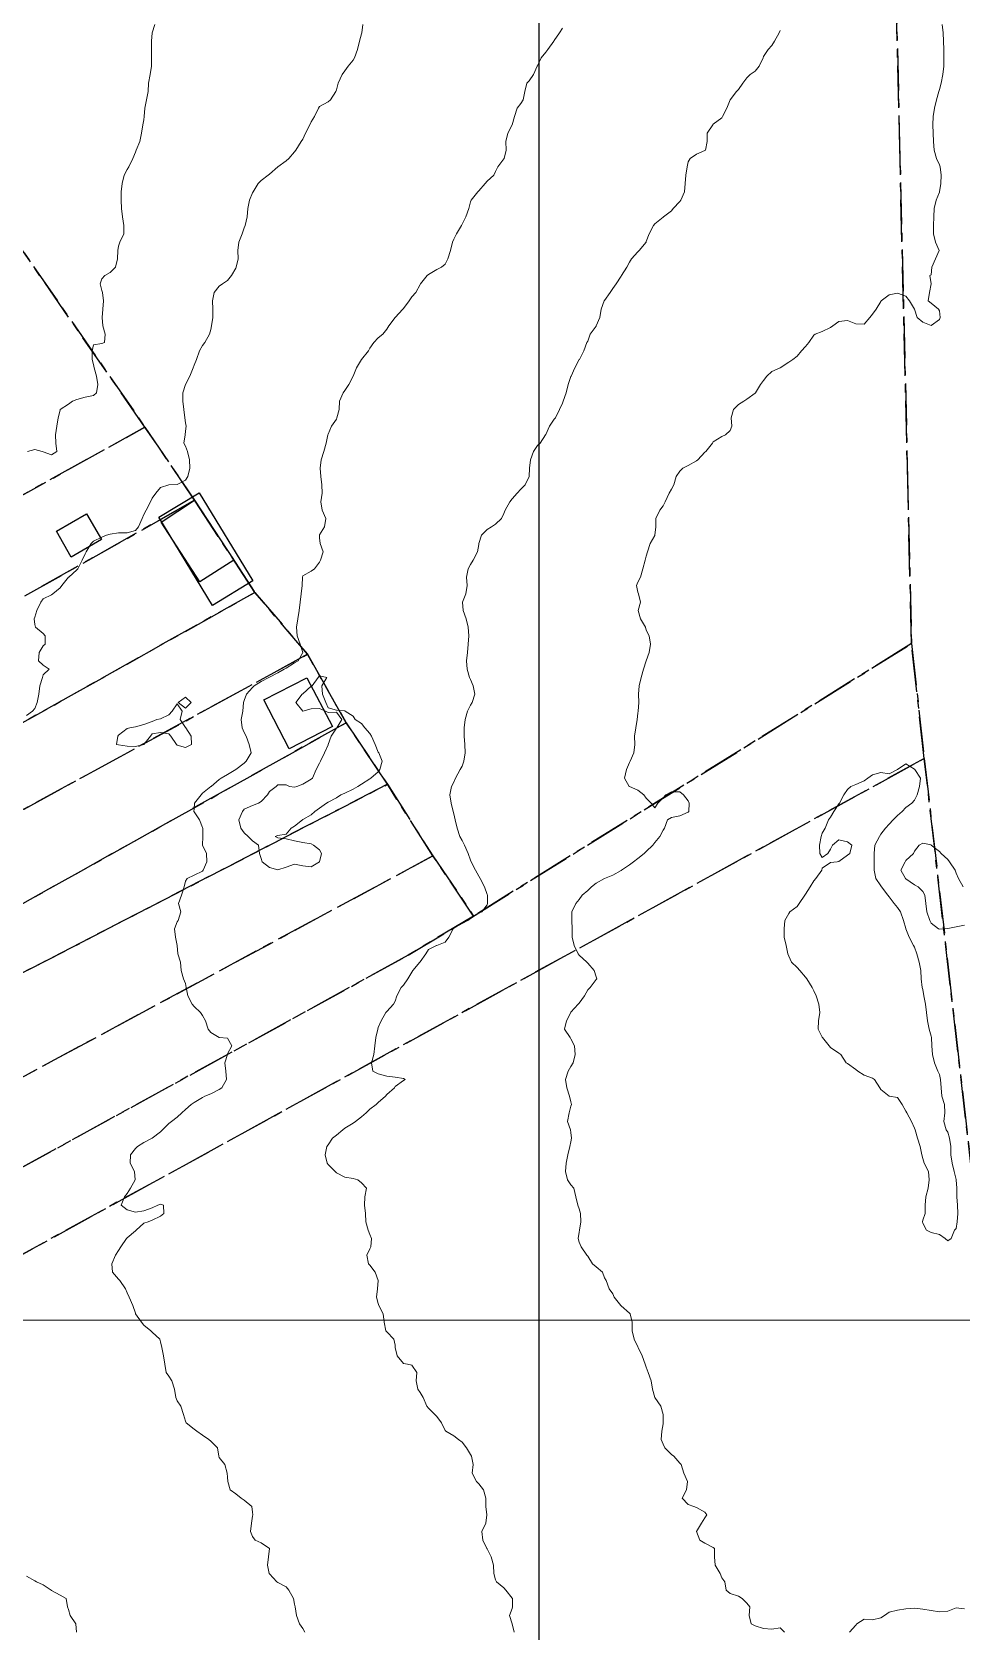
# Model space of a CAD drawing. Header units: centimetres. Extents: x 0 to 642158, y -847 to 649707.
# Drawn here: x 616800.6 to 616856, y 621268.8 to 621364.3 of the extents above; entities that cross this region are included whole.
import ezdxf

# ---------------------------------------------------------------- set-up
doc = ezdxf.new("R2010")
doc.units = ezdxf.units.CM
doc.header["$MEASUREMENT"] = 0
doc.linetypes.add('CENTERX2', pattern=[4, 2.5, -0.5, 0.5, -0.5])
doc.layers.add('MEV_grille', color=254, linetype='Continuous', lineweight=9)
doc.layers.add('WAL_topographie 0.5', color=253, linetype='Continuous', lineweight=20)
doc.layers.add('SPW_batiments', color=7, linetype='Continuous')
doc.layers.add('SPW_parcellaire cadastral', color=7, linetype='CENTERX2', lineweight=25, true_color=0xff0542)
picture_1 = doc.add_image_def('image2.png', size_in_pixel=(6614, 11023))

# ---------------------------------------------------------------- blocks, each defined once
blk = doc.blocks.new('*U114')
at = {"layer": 'MEV_grille', "transparency": 33554687}
blk.add_lwpolyline([(-1338.461, 0), (1338.461, 0)], dxfattribs=at)
blk = doc.blocks.new('*U115')
at = {"layer": 'MEV_grille', "color": 0, "linetype": 'ByBlock', "lineweight": -2, "transparency": 16777216}
blk.add_blockref('*U114', (0, -1100), dxfattribs=at)

msp = doc.modelspace()

# ---------------------------------------------------------------- linework, layer by layer
at = {"layer": 'SPW_batiments'}
for points in [[(616811.343, 621330.058), (616808.154, 621335.324), (616810.562, 621336.782), (616813.751, 621331.516), (616811.343, 621330.058)], [(616812.62, 621332.767), (616810.603, 621331.466), (616808.287, 621335.033), (616810.287, 621336.333), (616812.62, 621332.767)], [(616804.72, 621333.983), (616802.92, 621332.933), (616802.037, 621334.482), (616803.837, 621335.516), (616804.72, 621333.983)], [(616818.521, 621322.817), (616815.939, 621321.484), (616814.421, 621324.417), (616816.988, 621325.734), (616818.521, 621322.817)]]:
    msp.add_lwpolyline(points, dxfattribs=at)
at = {"layer": 'SPW_parcellaire cadastral'}
for points in [[(616858.606, 621468.447), (616864.432, 621434.347), (616865.321, 621397.898), (616862.665, 621331.766), (616870.711, 621252.787), (616861.325, 621255.728), (616853.844, 621320.918), (616853.082, 621327.776), (616851.004, 621415.295), (616844.699, 621459.573), (616843.298, 621468.926)], [(616824.509, 621315.101), (616821.791, 621319.374), (616819.331, 621323.049), (616817.024, 621327.137), (616813.887, 621330.833), (616810.287, 621336.333), (616807.322, 621340.702), (616798.391, 621353.583), (616781.304, 621380.351), (616778.838, 621384.107), (616775.859, 621388.838), (616769.222, 621399.536), (616766.461, 621403.571), (616763.576, 621407.792), (616844.699, 621459.573), (616851.004, 621415.295), (616853.082, 621327.776), (616826.937, 621311.51), (616824.509, 621315.101)], [(616778.217, 621324.584), (616775.607, 621328.182), (616773.606, 621330.94), (616771.458, 621333.901), (616769.354, 621336.802), (616798.391, 621353.583), (616807.322, 621340.702), (616778.217, 621324.584)], [(616810.287, 621336.333), (616754.859, 621305.084), (616750.091, 621302.394), (616747.589, 621300.983), (616738.242, 621295.709), (616735.241, 621299.485), (616747.244, 621306.495), (616751.546, 621309.008), (616778.217, 621324.584), (616807.322, 621340.702), (616810.287, 621336.333)], [(616810.287, 621336.333), (616813.887, 621330.833), (616764.384, 621303.078), (616756.929, 621298.898), (616751.366, 621295.778), (616742.25, 621290.667), (616738.242, 621295.709), (616747.589, 621300.983), (616750.091, 621302.394), (616754.859, 621305.084), (616810.287, 621336.333)], [(616817.024, 621327.137), (616779.058, 621306.392), (616767.138, 621299.475), (616754.189, 621291.96), (616745.315, 621286.811), (616742.25, 621290.667), (616751.366, 621295.778), (616756.929, 621298.898), (616764.384, 621303.078), (616813.887, 621330.833), (616817.024, 621327.137)], [(616826.937, 621311.51), (616853.082, 621327.776), (616853.844, 621320.918), (616759.854, 621269.228), (616756.579, 621272.64), (616771.452, 621280.815), (616823.024, 621309.164), (616826.937, 621311.51)], [(616748.162, 621283.229), (616745.315, 621286.811), (616754.189, 621291.96), (616767.138, 621299.475), (616779.058, 621306.392), (616817.024, 621327.137), (616819.331, 621323.049), (616763.266, 621291.68), (616759.645, 621289.654), (616757.132, 621288.248), (616748.162, 621283.229)], [(616821.791, 621319.374), (616793.208, 621304.594), (616770.252, 621291.938), (616766.747, 621290.011), (616759.083, 621285.788), (616750.074, 621280.824), (616748.162, 621283.229), (616757.132, 621288.248), (616759.645, 621289.654), (616763.266, 621291.68), (616819.331, 621323.049), (616821.791, 621319.374)], [(616861.325, 621255.728), (616810.129, 621261.429), (616785.491, 621264.858), (616759.854, 621269.228), (616853.844, 621320.918), (616861.325, 621255.728)], [(616821.791, 621319.374), (616824.509, 621315.101), (616770.514, 621285.989), (616767.698, 621284.47), (616764.331, 621282.655), (616753.332, 621276.725), (616750.074, 621280.824), (616759.083, 621285.788), (616766.747, 621290.011), (616770.252, 621291.938), (616793.208, 621304.594), (616821.791, 621319.374)], [(616826.937, 621311.51), (616823.024, 621309.164), (616771.452, 621280.815), (616756.579, 621272.64), (616753.332, 621276.725), (616764.331, 621282.655), (616767.698, 621284.47), (616770.514, 621285.989), (616824.509, 621315.101), (616826.937, 621311.51)]]:
    msp.add_lwpolyline(points, dxfattribs=at)
at = {"layer": 'WAL_topographie 0.5'}
for points in [[(616820.326, 621364.75), (616820.268, 621364.25), (616820.25, 621364.187), (616820.123, 621363.75), (616820.005, 621363.25), (616819.826, 621362.75), (616819.75, 621362.61), (616819.45, 621362.25), (616819.25, 621361.977), (616819.103, 621361.75), (616818.86, 621361.25), (616818.75, 621360.841), (616818.721, 621360.75), (616818.39, 621360.25), (616818.25, 621360.125), (616817.75, 621359.857), (616817.679, 621359.75), (616817.45, 621359.25), (616817.25, 621358.929), (616817.162, 621358.75), (616816.907, 621358.25), (616816.75, 621357.902), (616816.655, 621357.75), (616816.331, 621357.25), (616816.25, 621357.143), (616815.917, 621356.75), (616815.75, 621356.605), (616815.25, 621356.25), (616815.25, 621356.25), (616814.75, 621355.809), (616814.67, 621355.75), (616814.25, 621355.432), (616814.083, 621355.25), (616813.774, 621354.75), (616813.75, 621354.687), (616813.566, 621354.25), (616813.452, 621353.75), (616813.423, 621353.25), (616813.31, 621352.75), (616813.25, 621352.607), (616813.123, 621352.25), (616812.926, 621351.75), (616812.858, 621351.25), (616812.884, 621350.75), (616812.775, 621350.25), (616812.75, 621350.202), (616812.491, 621349.75), (616812.25, 621349.461), (616811.944, 621349.25), (616811.75, 621349.125), (616811.445, 621348.75), (616811.349, 621348.25), (616811.368, 621347.75), (616811.37, 621347.25), (616811.288, 621346.75), (616811.25, 621346.523), (616811.169, 621346.25), (616810.9, 621345.75), (616810.75, 621345.57), (616810.568, 621345.25), (616810.406, 621344.75), (616810.25, 621344.393), (616810.2, 621344.25), (616809.991, 621343.75), (616809.75, 621343.25), (616809.75, 621343.25), (616809.581, 621342.75), (616809.581, 621342.25), (616809.637, 621341.75), (616809.706, 621341.25), (616809.75, 621340.95), (616809.782, 621340.75), (616809.75, 621340.464), (616809.714, 621340.25), (616809.633, 621339.75), (616809.75, 621339.571), (616809.868, 621339.25), (616809.989, 621338.75), (616810.009, 621338.25), (616809.871, 621337.75), (616809.75, 621337.538), (616809.25, 621337.267), (616808.751, 621337.25), (616808.75, 621337.25), (616808.25, 621337.1), (616807.974, 621336.75), (616807.75, 621336.457), (616807.65, 621336.25), (616807.383, 621335.75), (616807.25, 621335.483), (616807.147, 621335.25), (616806.927, 621334.75), (616806.75, 621334.526), (616806.25, 621334.392), (616805.75, 621334.394), (616805.25, 621334.314), (616805.021, 621334.25), (616804.75, 621334.14), (616804.25, 621333.887), (616804.118, 621333.75), (616803.806, 621333.25), (616803.75, 621333.133), (616803.581, 621332.75), (616803.315, 621332.25), (616803.25, 621332.18), (616802.77, 621331.75), (616802.75, 621331.736), (616802.353, 621331.25), (616802.25, 621331.105), (616801.827, 621330.75), (616801.75, 621330.69), (616801.25, 621330.448), (616801.098, 621330.25), (616800.871, 621329.75), (616800.75, 621329.361), (616800.712, 621329.25), (616800.75, 621328.917), (616800.792, 621328.75), (616801.25, 621328.371), (616801.359, 621328.25), (616801.359, 621327.75), (616801.25, 621327.646), (616801, 621327.25), (616800.972, 621326.75), (616801.25, 621326.487), (616801.596, 621326.25), (616801.25, 621325.904), (616801.199, 621325.75), (616801.051, 621325.25), (616800.985, 621324.75), (616800.89, 621324.25), (616800.75, 621323.9), (616800.6, 621323.75), (616800.25, 621323.486)], [(616807.917, 621364.75), (616807.75, 621364.25), (616807.75, 621364.25), (616807.707, 621363.75), (616807.707, 621363.25), (616807.708, 621362.75), (616807.707, 621362.25), (616807.634, 621361.75), (616807.538, 621361.25), (616807.506, 621360.75), (616807.417, 621360.25), (616807.323, 621359.75), (616807.273, 621359.25), (616807.25, 621359.05), (616807.2, 621358.75), (616807.115, 621358.25), (616807.017, 621357.75), (616806.803, 621357.25), (616806.75, 621357.125), (616806.604, 621356.75), (616806.362, 621356.25), (616806.25, 621356.095), (616806.089, 621355.75), (616805.953, 621355.25), (616805.909, 621354.75), (616805.891, 621354.25), (616805.917, 621353.75), (616805.971, 621353.25), (616806.064, 621352.75), (616806.052, 621352.25), (616805.811, 621351.75), (616805.75, 621351.5), (616805.708, 621351.25), (616805.686, 621350.75), (616805.567, 621350.25), (616805.25, 621349.94), (616804.93, 621349.75), (616804.75, 621349.554), (616804.65, 621349.25), (616804.75, 621348.861), (616804.777, 621348.75), (616804.847, 621348.25), (616804.809, 621347.75), (616804.769, 621347.25), (616804.812, 621346.75), (616804.952, 621346.25), (616804.897, 621345.75), (616804.75, 621345.694), (616804.25, 621345.607), (616804.161, 621345.25), (616804.171, 621344.75), (616804.25, 621344.442), (616804.297, 621344.25), (616804.426, 621343.75), (616804.503, 621343.25), (616804.426, 621342.75), (616804.25, 621342.583), (616803.75, 621342.496), (616803.25, 621342.361), (616802.993, 621342.25), (616802.75, 621342.083), (616802.264, 621341.75), (616802.25, 621341.722), (616802.13, 621341.25), (616802.066, 621340.75), (616801.982, 621340.25), (616802.006, 621339.75), (616802.059, 621339.25), (616801.75, 621339.053), (616801.25, 621339.229), (616801.183, 621339.25), (616800.75, 621339.362), (616800.317, 621339.25)], [(616832.25, 621364.533), (616832.069, 621364.25), (616831.75, 621363.79), (616831.721, 621363.75), (616831.379, 621363.25), (616831.25, 621363.1), (616830.974, 621362.75), (616830.75, 621362.278), (616830.738, 621362.25), (616830.507, 621361.75), (616830.25, 621361.39), (616830.125, 621361.25), (616830, 621360.75), (616829.893, 621360.25), (616829.75, 621360.033), (616829.547, 621359.75), (616829.372, 621359.25), (616829.25, 621358.75), (616829.25, 621358.75), (616828.984, 621358.25), (616828.868, 621357.75), (616828.887, 621357.25), (616828.761, 621356.75), (616828.75, 621356.724), (616828.39, 621356.25), (616828.25, 621355.959), (616828.141, 621355.75), (616827.75, 621355.39), (616827.625, 621355.25), (616827.25, 621354.813), (616827.194, 621354.75), (616826.792, 621354.25), (616826.75, 621354.159), (616826.645, 621353.75), (616826.474, 621353.25), (616826.25, 621352.825), (616826.21, 621352.75), (616825.926, 621352.25), (616825.75, 621351.917), (616825.679, 621351.75), (616825.559, 621351.25), (616825.411, 621350.75), (616825.25, 621350.429), (616825.023, 621350.25), (616824.75, 621350.114), (616824.25, 621349.819), (616824.176, 621349.75), (616823.77, 621349.25), (616823.75, 621349.222), (616823.484, 621348.75), (616823.25, 621348.482), (616823.088, 621348.25), (616822.75, 621347.785), (616822.718, 621347.75), (616822.25, 621347.25), (616822.25, 621347.25), (616821.88, 621346.75), (616821.75, 621346.544), (616821.512, 621346.25), (616821.25, 621346.03), (616820.981, 621345.75), (616820.75, 621345.417), (616820.659, 621345.25), (616820.25, 621344.75), (616820.25, 621344.75), (616819.947, 621344.25), (616819.75, 621343.75), (616819.75, 621343.75), (616819.489, 621343.25), (616819.25, 621342.895), (616819.15, 621342.75), (616818.936, 621342.25), (616818.91, 621341.75), (616818.779, 621341.25), (616818.75, 621341.187), (616818.45, 621340.75), (616818.25, 621340.283), (616818.235, 621340.25), (616818.14, 621339.75), (616818, 621339.25), (616817.835, 621338.75), (616817.78, 621338.25), (616817.81, 621337.75), (616817.875, 621337.25), (616817.9, 621336.75), (616817.818, 621336.25), (616817.903, 621335.75), (616818.113, 621335.25), (616818.034, 621334.75), (616817.75, 621334.273), (616817.739, 621334.25), (616817.75, 621334.083), (616817.779, 621333.75), (616817.96, 621333.25), (616817.806, 621332.75), (616817.75, 621332.643), (616817.444, 621332.25), (616817.25, 621332.11), (616816.75, 621331.817), (616816.731, 621331.75), (616816.701, 621331.25), (616816.653, 621330.75), (616816.586, 621330.25), (616816.521, 621329.75), (616816.438, 621329.25), (616816.368, 621328.75), (616816.406, 621328.25), (616816.583, 621327.75), (616816.742, 621327.25), (616816.467, 621326.75), (616816.25, 621326.62), (616815.75, 621326.319), (616815.637, 621326.25), (616815.25, 621326.027), (616814.75, 621325.77), (616814.71, 621325.75), (616814.25, 621325.515), (616813.831, 621325.25), (616813.75, 621325.165), (616813.379, 621324.75), (616813.25, 621324.381), (616813.205, 621324.25), (616813.164, 621323.75), (616813.069, 621323.25), (616813.127, 621322.75), (616813.25, 621322.467), (616813.364, 621322.25), (616813.534, 621321.75), (616813.662, 621321.25), (616813.368, 621320.75), (616813.25, 621320.642), (616812.75, 621320.25), (616812.75, 621320.25), (616812.25, 621319.955), (616811.875, 621319.75), (616811.75, 621319.662), (616811.267, 621319.25), (616811.25, 621319.236), (616810.75, 621318.836), (616810.68, 621318.75), (616810.277, 621318.25), (616810.25, 621317.917), (616810.229, 621317.75), (616810.25, 621317.736), (616810.568, 621317.25), (616810.75, 621316.796), (616810.768, 621316.75), (616810.774, 621316.25), (616810.75, 621315.75), (616811, 621315.25), (616811.01, 621314.75), (616810.794, 621314.25), (616810.75, 621314.182), (616810.25, 621313.95), (616809.85, 621313.75), (616809.75, 621313.583), (616809.662, 621313.25), (616809.5, 621312.75), (616809.313, 621312.25), (616809.469, 621311.75), (616809.3, 621311.25), (616809.25, 621311.159), (616809.089, 621310.75), (616809.141, 621310.25), (616809.25, 621309.75), (616809.25, 621309.75), (616809.28, 621309.25), (616809.444, 621308.75), (616809.491, 621308.25), (616809.62, 621307.75), (616809.75, 621307.481), (616809.789, 621307.25), (616809.872, 621306.75), (616810.133, 621306.25), (616810.25, 621306.112), (616810.643, 621305.75), (616810.75, 621305.571), (616810.925, 621305.25), (616811.103, 621304.75), (616811.25, 621304.56), (616811.75, 621304.25), (616811.75, 621304.25), (616812.25, 621304.225), (616812.5, 621303.75), (616812.25, 621303.275), (616812.239, 621303.25), (616812.083, 621302.75), (616812.157, 621302.25), (616812.197, 621301.75), (616811.917, 621301.25), (616811.75, 621301.142), (616811.25, 621300.893), (616810.89, 621300.75), (616810.75, 621300.676), (616810.25, 621300.372), (616810.088, 621300.25), (616809.75, 621299.966), (616809.524, 621299.75), (616809.25, 621299.505), (616808.907, 621299.25), (616808.75, 621299.113), (616808.358, 621298.75), (616808.25, 621298.625), (616807.75, 621298.25), (616807.75, 621298.25), (616807.25, 621297.98), (616806.881, 621297.75), (616806.75, 621297.625), (616806.45, 621297.25), (616806.446, 621296.75), (616806.705, 621296.25), (616806.737, 621295.75), (616806.452, 621295.25), (616806.25, 621294.946), (616806.097, 621294.75), (616805.896, 621294.25), (616806.25, 621293.967), (616806.75, 621293.819), (616807.25, 621293.902), (616807.75, 621294.093), (616808.083, 621294.25), (616808.25, 621294.31), (616808.432, 621294.25), (616808.439, 621293.75), (616808.25, 621293.589), (616807.75, 621293.352), (616807.513, 621293.25), (616807.25, 621293.165), (616806.788, 621292.75), (616806.75, 621292.712), (616806.25, 621292.292), (616806.209, 621292.25), (616805.883, 621291.75), (616805.75, 621291.533), (616805.569, 621291.25), (616805.34, 621290.75), (616805.386, 621290.25), (616805.75, 621289.821), (616805.821, 621289.75), (616806.153, 621289.25), (616806.25, 621289), (616806.371, 621288.75), (616806.599, 621288.25), (616806.75, 621287.796), (616806.765, 621287.75), (616807.107, 621287.25), (616807.25, 621287.083), (616807.679, 621286.75), (616807.75, 621286.67), (616808.206, 621286.25), (616808.25, 621286.083), (616808.324, 621285.75), (616808.426, 621285.25), (616808.5, 621284.75), (616808.577, 621284.25), (616808.75, 621284.025), (616808.927, 621283.75), (616809.091, 621283.25), (616809.159, 621282.75), (616809.25, 621282.562), (616809.458, 621282.25), (616809.629, 621281.75), (616809.75, 621281.35), (616809.779, 621281.25), (616810.25, 621280.86), (616810.411, 621280.75), (616810.75, 621280.518), (616811.129, 621280.25), (616811.25, 621280.144), (616811.656, 621279.75), (616811.721, 621279.25), (616811.75, 621279.173), (616812.094, 621278.75), (616812.231, 621278.25), (616812.25, 621278), (616812.271, 621277.75), (616812.417, 621277.25), (616812.75, 621277.012), (616813.055, 621276.75), (616813.25, 621276.62), (616813.704, 621276.25), (616813.75, 621275.917), (616813.769, 621275.75), (616813.75, 621275.666), (616813.672, 621275.25), (616813.614, 621274.75), (616813.75, 621274.45), (616813.904, 621274.25), (616814.25, 621274.083), (616814.75, 621273.75), (616814.75, 621273.75), (616814.75, 621273.75), (616814.702, 621273.25), (616814.628, 621272.75), (616814.735, 621272.25), (616814.75, 621272.222), (616815.197, 621271.75), (616815.25, 621271.721), (616815.75, 621271.45), (616815.912, 621271.25), (616816.197, 621270.75), (616816.25, 621270.417), (616816.284, 621270.25), (616816.375, 621269.75), (616816.55, 621269.25), (616816.75, 621268.964), (616816.861, 621268.75)], [(616845.25, 621364.393), (616845.187, 621364.25), (616844.905, 621363.75), (616844.75, 621363.5), (616844.525, 621363.25), (616844.25, 621362.827), (616844.224, 621362.75), (616843.978, 621362.25), (616843.75, 621361.964), (616843.45, 621361.75), (616843.25, 621361.56), (616843.009, 621361.25), (616842.75, 621360.861), (616842.639, 621360.75), (616842.25, 621360.25), (616842.25, 621360.25), (616842.062, 621359.75), (616841.804, 621359.25), (616841.75, 621359.17), (616841.25, 621358.786), (616841.214, 621358.75), (616840.878, 621358.25), (616840.89, 621357.75), (616840.773, 621357.25), (616840.75, 621357.212), (616840.25, 621356.992), (616839.875, 621356.75), (616839.75, 621356.541), (616839.679, 621356.25), (616839.612, 621355.75), (616839.569, 621355.25), (616839.528, 621354.75), (616839.31, 621354.25), (616839.25, 621354.182), (616838.85, 621353.75), (616838.75, 621353.625), (616838.27, 621353.25), (616838.25, 621353.232), (616837.75, 621352.833), (616837.683, 621352.75), (616837.412, 621352.25), (616837.25, 621351.786), (616837.233, 621351.75), (616836.821, 621351.25), (616836.75, 621351.167), (616836.365, 621350.75), (616836.25, 621350.55), (616836.077, 621350.25), (616835.772, 621349.75), (616835.75, 621349.726), (616835.447, 621349.25), (616835.25, 621348.979), (616835.097, 621348.75), (616834.75, 621348.269), (616834.74, 621348.25), (616834.556, 621347.75), (616834.474, 621347.25), (616834.262, 621346.75), (616834.25, 621346.733), (616833.905, 621346.25), (616833.75, 621345.844), (616833.702, 621345.75), (616833.514, 621345.25), (616833.26, 621344.75), (616833.25, 621344.731), (616832.985, 621344.25), (616832.76, 621343.75), (616832.75, 621343.725), (616832.577, 621343.25), (616832.467, 621342.75), (616832.288, 621342.25), (616832.25, 621342.125), (616832.074, 621341.75), (616831.836, 621341.25), (616831.75, 621341.172), (616831.474, 621340.75), (616831.25, 621340.272), (616831.237, 621340.25), (616830.923, 621339.75), (616830.75, 621339.6), (616830.506, 621339.25), (616830.341, 621338.75), (616830.285, 621338.25), (616830.25, 621337.75), (616830.25, 621337.75), (616830.009, 621337.25), (616829.75, 621337), (616829.542, 621336.75), (616829.25, 621336.422), (616829.109, 621336.25), (616828.819, 621335.75), (616828.75, 621335.544), (616828.599, 621335.25), (616828.25, 621334.912), (616828, 621334.75), (616827.75, 621334.583), (616827.406, 621334.25), (616827.261, 621333.75), (616827.25, 621333.688), (616827.172, 621333.25), (616826.921, 621332.75), (616826.75, 621332.49), (616826.61, 621332.25), (616826.51, 621331.75), (616826.548, 621331.25), (616826.469, 621330.75), (616826.274, 621330.25), (616826.311, 621329.75), (616826.489, 621329.25), (616826.622, 621328.75), (616826.65, 621328.25), (616826.62, 621327.75), (616826.576, 621327.25), (616826.518, 621326.75), (616826.558, 621326.25), (616826.697, 621325.75), (616826.75, 621325.625), (616826.904, 621325.25), (616827.02, 621324.75), (616826.845, 621324.25), (616826.75, 621324.091), (616826.583, 621323.75), (616826.444, 621323.25), (616826.385, 621322.75), (616826.37, 621322.25), (616826.413, 621321.75), (616826.444, 621321.25), (616826.365, 621320.75), (616826.25, 621320.45), (616826.141, 621320.25), (616825.855, 621319.75), (616825.75, 621319.5), (616825.621, 621319.25), (616825.522, 621318.75), (616825.596, 621318.25), (616825.718, 621317.75), (616825.75, 621317.612), (616825.845, 621317.25), (616825.964, 621316.75), (616826.118, 621316.25), (616826.25, 621316.025), (616826.397, 621315.75), (616826.618, 621315.25), (616826.75, 621314.853), (616826.796, 621314.75), (616827.046, 621314.25), (616827.25, 621313.899), (616827.341, 621313.75), (616827.589, 621313.25), (616827.75, 621312.791), (616827.766, 621312.75), (616827.761, 621312.25), (616827.75, 621312.183), (616827.44, 621311.75), (616827.25, 621311.676), (616826.75, 621311.362), (616826.597, 621311.25), (616826.25, 621311.055), (616825.75, 621310.778), (616825.718, 621310.75), (616825.46, 621310.25), (616825.25, 621309.954), (616824.75, 621309.757), (616824.724, 621309.75), (616824.25, 621309.519), (616824.081, 621309.25), (616823.75, 621308.784), (616823.728, 621308.75), (616823.315, 621308.25), (616823.25, 621308.152), (616823.012, 621307.75), (616822.75, 621307.387), (616822.625, 621307.25), (616822.364, 621306.75), (616822.25, 621306.425), (616822.165, 621306.25), (616821.75, 621305.803), (616821.702, 621305.75), (616821.427, 621305.25), (616821.25, 621304.845), (616821.217, 621304.75), (616821.096, 621304.25), (616821.05, 621303.75), (616820.991, 621303.25), (616820.853, 621302.75), (616820.93, 621302.25), (616821.25, 621302.08), (616821.75, 621301.95), (616822.25, 621301.891), (616822.75, 621301.813), (616822.85, 621301.75), (616822.75, 621301.697), (616822.25, 621301.327), (616822.225, 621301.25), (616821.75, 621300.846), (616821.689, 621300.75), (616821.25, 621300.372), (616821.115, 621300.25), (616820.75, 621299.968), (616820.53, 621299.75), (616820.25, 621299.515), (616819.896, 621299.25), (616819.75, 621299.147), (616819.25, 621298.847), (616819.126, 621298.75), (616818.75, 621298.418), (616818.525, 621298.25), (616818.25, 621297.855), (616818.174, 621297.75), (616818.074, 621297.25), (616818.189, 621296.75), (616818.25, 621296.679), (616818.667, 621296.25), (616818.75, 621296.167), (616819.25, 621295.917), (616819.75, 621295.833), (616820.036, 621295.75), (616820.25, 621295.583), (616820.536, 621295.25), (616820.438, 621294.75), (616820.436, 621294.25), (616820.495, 621293.75), (616820.506, 621293.25), (616820.64, 621292.75), (616820.75, 621292.485), (616820.848, 621292.25), (616820.795, 621291.75), (616820.75, 621291.645), (616820.562, 621291.25), (616820.673, 621290.75), (616820.75, 621290.671), (616821.07, 621290.25), (616821.24, 621289.75), (616821.203, 621289.25), (616821.137, 621288.75), (616821.25, 621288.375), (616821.288, 621288.25), (616821.544, 621287.75), (616821.601, 621287.25), (616821.704, 621286.75), (616821.75, 621286.682), (616822.182, 621286.25), (616822.25, 621285.875), (616822.263, 621285.75), (616822.372, 621285.25), (616822.75, 621284.794), (616823, 621284.75), (616823.25, 621284.69), (616823.556, 621284.25), (616823.518, 621283.75), (616823.604, 621283.25), (616823.75, 621283.05), (616823.934, 621282.75), (616824.154, 621282.25), (616824.25, 621282.121), (616824.632, 621281.75), (616824.75, 621281.621), (616825.024, 621281.25), (616825.25, 621280.798), (616825.29, 621280.75), (616825.75, 621280.462), (616826.043, 621280.25), (616826.25, 621280.083), (616826.523, 621279.75), (616826.75, 621279.365), (616826.809, 621279.25), (616826.909, 621278.75), (616826.85, 621278.25), (616827.104, 621277.75), (616827.25, 621277.61), (616827.54, 621277.25), (616827.664, 621276.75), (616827.667, 621276.25), (616827.729, 621275.75), (616827.665, 621275.25), (616827.438, 621274.75), (616827.5, 621274.25), (616827.739, 621273.75), (616827.75, 621273.721), (616827.985, 621273.25), (616828.125, 621272.75), (616828.145, 621272.25), (616828.25, 621271.875), (616828.313, 621271.75), (616828.75, 621271.388), (616828.871, 621271.25), (616829.25, 621270.769), (616829.257, 621270.75), (616829.266, 621270.25), (616829.25, 621270.167), (616829.089, 621269.75), (616829.25, 621269.25), (616829.25, 621269.25), (616829.357, 621268.75)], [(616854.916, 621364.75), (616854.97, 621364.25), (616854.99, 621363.75), (616855.003, 621363.25), (616855.014, 621362.75), (616855.008, 621362.25), (616854.96, 621361.75), (616854.856, 621361.25), (616854.75, 621360.858), (616854.721, 621360.75), (616854.579, 621360.25), (616854.447, 621359.75), (616854.376, 621359.25), (616854.361, 621358.75), (616854.379, 621358.25), (616854.398, 621357.75), (616854.435, 621357.25), (616854.581, 621356.75), (616854.75, 621356.372), (616854.795, 621356.25), (616854.859, 621355.75), (616854.83, 621355.25), (616854.753, 621354.75), (616854.75, 621354.741), (616854.544, 621354.25), (616854.433, 621353.75), (616854.407, 621353.25), (616854.398, 621352.75), (616854.402, 621352.25), (616854.518, 621351.75), (616854.723, 621351.25), (616854.512, 621350.75), (616854.295, 621350.25), (616854.25, 621349.8), (616854.178, 621349.75), (616854.25, 621349.251), (616854.25, 621349.25), (616854.25, 621349.25), (616854.147, 621348.75), (616854.083, 621348.25), (616854.25, 621348.11), (616854.7, 621347.75), (616854.75, 621347.65), (616854.791, 621347.25), (616854.75, 621347.136), (616854.25, 621346.778), (616853.75, 621346.964), (616853.417, 621347.25), (616853.25, 621347.75), (616853.25, 621347.75), (616852.969, 621348.25), (616852.75, 621348.53), (616852.25, 621348.706), (616851.75, 621348.594), (616851.279, 621348.25), (616851.25, 621348.206), (616850.966, 621347.75), (616850.75, 621347.442), (616850.599, 621347.25), (616850.25, 621346.854), (616849.75, 621346.875), (616849.25, 621347.074), (616848.75, 621347), (616848.393, 621346.75), (616848.25, 621346.643), (616847.75, 621346.421), (616847.321, 621346.25), (616847.25, 621346.197), (616846.946, 621345.75), (616846.75, 621345.511), (616846.519, 621345.25), (616846.25, 621344.932), (616846, 621344.75), (616845.75, 621344.576), (616845.25, 621344.25), (616845.25, 621344.25), (616844.75, 621344.018), (616844.438, 621343.75), (616844.25, 621343.485), (616844.06, 621343.25), (616843.771, 621342.75), (616843.75, 621342.733), (616843.25, 621342.375), (616843.075, 621342.25), (616842.75, 621342.059), (616842.45, 621341.75), (616842.321, 621341.25), (616842.347, 621340.75), (616842.25, 621340.5), (616841.977, 621340.25), (616841.75, 621340.15), (616841.25, 621339.818), (616841.202, 621339.75), (616840.808, 621339.25), (616840.75, 621339.202), (616840.326, 621338.75), (616840.25, 621338.692), (616839.75, 621338.417), (616839.435, 621338.25), (616839.25, 621338.078), (616839.039, 621337.75), (616838.898, 621337.25), (616838.75, 621337), (616838.615, 621336.75), (616838.373, 621336.25), (616838.25, 621336.009), (616838.061, 621335.75), (616837.821, 621335.25), (616837.82, 621334.75), (616837.76, 621334.25), (616837.75, 621334.224), (616837.477, 621333.75), (616837.311, 621333.25), (616837.25, 621333), (616837.173, 621332.75), (616837.036, 621332.25), (616836.9, 621331.75), (616836.75, 621331.45), (616836.67, 621331.25), (616836.75, 621330.85), (616836.778, 621330.75), (616836.911, 621330.25), (616836.767, 621329.75), (616836.903, 621329.25), (616837.199, 621328.75), (616837.25, 621328.584), (616837.423, 621328.25), (616837.509, 621327.75), (616837.427, 621327.25), (616837.25, 621326.75), (616837.25, 621326.75), (616837.09, 621326.25), (616836.938, 621325.75), (616836.825, 621325.25), (616836.793, 621324.75), (616836.811, 621324.25), (616836.766, 621323.75), (616836.75, 621323.625), (616836.705, 621323.25), (616836.622, 621322.75), (616836.552, 621322.25), (616836.572, 621321.75), (616836.511, 621321.25), (616836.285, 621320.75), (616836.25, 621320.671), (616836.06, 621320.25), (616835.947, 621319.75), (616836.231, 621319.25), (616836.25, 621319.24), (616836.75, 621319.02), (616837.105, 621318.75), (616837.25, 621318.546), (616837.546, 621318.25), (616837.75, 621317.975), (616837.94, 621318.25), (616838.25, 621318.56), (616838.417, 621318.75), (616838.75, 621318.922), (616839.25, 621318.931), (616839.469, 621318.75), (616839.75, 621318.386), (616839.817, 621318.25), (616839.78, 621317.75), (616839.75, 621317.714), (616839.25, 621317.483), (616838.75, 621317.4), (616838.519, 621317.25), (616838.333, 621316.75), (616838.25, 621316.641), (616838.05, 621316.25), (616837.75, 621315.904), (616837.638, 621315.75), (616837.25, 621315.369), (616837.12, 621315.25), (616836.75, 621314.944), (616836.483, 621314.75), (616836.25, 621314.562), (616835.778, 621314.25), (616835.75, 621314.231), (616835.25, 621313.954), (616834.75, 621313.75), (616834.75, 621313.75), (616834.25, 621313.465), (616833.984, 621313.25), (616833.75, 621313.033), (616833.419, 621312.75), (616833.25, 621312.494), (616833.052, 621312.25), (616832.808, 621311.75), (616832.813, 621311.25), (616832.827, 621310.75), (616832.83, 621310.25), (616832.935, 621309.75), (616833.181, 621309.25), (616833.25, 621309.167), (616833.704, 621308.75), (616833.75, 621308.702), (616834.13, 621308.25), (616834.25, 621307.875), (616834.3, 621307.75), (616834.25, 621307.72), (616833.906, 621307.25), (616833.75, 621307.101), (616833.563, 621306.75), (616833.25, 621306.299), (616833.191, 621306.25), (616832.75, 621305.761), (616832.74, 621305.75), (616832.479, 621305.25), (616832.356, 621304.75), (616832.712, 621304.25), (616832.75, 621304.176), (616832.967, 621303.75), (616833, 621303.25), (616832.882, 621302.75), (616832.75, 621302.525), (616832.578, 621302.25), (616832.433, 621301.75), (616832.5, 621301.25), (616832.663, 621300.75), (616832.75, 621300.417), (616832.79, 621300.25), (616832.75, 621300.15), (616832.642, 621299.75), (616832.547, 621299.25), (616832.72, 621298.75), (616832.75, 621298.583), (616832.788, 621298.25), (616832.75, 621298.028), (616832.693, 621297.75), (616832.564, 621297.25), (616832.472, 621296.75), (616832.425, 621296.25), (616832.536, 621295.75), (616832.75, 621295.45), (616832.932, 621295.25), (616833.033, 621294.75), (616833.17, 621294.25), (616833.25, 621294.027), (616833.321, 621293.75), (616833.339, 621293.25), (616833.261, 621292.75), (616833.25, 621292.625), (616833.185, 621292.25), (616833.25, 621292.036), (616833.355, 621291.75), (616833.706, 621291.25), (616833.75, 621291.197), (616834.043, 621290.75), (616834.25, 621290.568), (616834.625, 621290.25), (616834.75, 621289.9), (616834.85, 621289.75), (616835.031, 621289.25), (616835.25, 621288.959), (616835.333, 621288.75), (616835.731, 621288.25), (616835.75, 621288.234), (616836.25, 621287.797), (616836.285, 621287.75), (616836.397, 621287.25), (616836.412, 621286.75), (616836.53, 621286.25), (616836.75, 621285.792), (616836.769, 621285.75), (616836.993, 621285.25), (616837.179, 621284.75), (616837.25, 621284.563), (616837.369, 621284.25), (616837.537, 621283.75), (616837.618, 621283.25), (616837.75, 621282.75), (616837.75, 621282.75), (616838.115, 621282.25), (616838.25, 621281.75), (616838.25, 621281.75), (616838.264, 621281.25), (616838.25, 621281.188), (616838.172, 621280.75), (616838.14, 621280.25), (616838.25, 621279.975), (616838.35, 621279.75), (616838.75, 621279.35), (616838.895, 621279.25), (616839.25, 621278.843), (616839.326, 621278.75), (616839.484, 621278.25), (616839.715, 621277.75), (616839.643, 621277.25), (616839.385, 621276.75), (616839.75, 621276.37), (616840.083, 621276.25), (616840.25, 621276.19), (616840.75, 621275.917), (616840.867, 621275.75), (616840.75, 621275.566), (616840.536, 621275.25), (616840.25, 621274.75), (616840.454, 621274.25), (616840.75, 621274.06), (616841.25, 621273.804), (616841.327, 621273.75), (616841.32, 621273.25), (616841.36, 621272.75), (616841.654, 621272.25), (616841.75, 621272), (616841.929, 621271.75), (616842.016, 621271.25), (616842.25, 621271.055), (616842.75, 621270.89), (616842.969, 621270.75), (616843.25, 621270.469), (616843.434, 621270.25), (616843.389, 621269.75), (616843.5, 621269.25), (616843.75, 621269.12), (616844.25, 621268.967), (616844.75, 621268.929), (616845.25, 621269), (616845.5, 621268.75)], [(616817.75, 621314.75), (616817.75, 621314.75), (616817.25, 621314.44), (616816.75, 621314.507), (616816.25, 621314.601), (616815.75, 621314.434), (616815.25, 621314.262), (616814.75, 621314.408), (616814.324, 621314.75), (616814.25, 621314.954), (616814.16, 621315.25), (616814.104, 621315.75), (616813.75, 621315.996), (616813.472, 621316.25), (616813.25, 621316.476), (616813.04, 621316.75), (616812.926, 621317.25), (616813.141, 621317.75), (616813.25, 621317.885), (616813.75, 621318.107), (616814.095, 621318.25), (616814.25, 621318.355), (616814.628, 621318.75), (616814.75, 621318.94), (616815.159, 621319.25), (616815.25, 621319.345), (616815.75, 621319.339), (616815.958, 621319.25), (616816.25, 621319.201), (616816.38, 621319.25), (616816.75, 621319.385), (616817.25, 621319.675), (616817.317, 621319.75), (616817.544, 621320.25), (616817.75, 621320.645), (616817.8, 621320.75), (616818.038, 621321.25), (616818.25, 621321.731), (616818.255, 621321.75), (616818.433, 621322.25), (616818.75, 621322.726), (616818.766, 621322.75), (616819.076, 621323.25), (616818.75, 621323.691), (616818.25, 621323.655), (616818.096, 621323.75), (616817.75, 621323.905), (616817.25, 621323.878), (616816.75, 621323.75), (616816.75, 621323.75), (616816.75, 621323.75), (616816.318, 621324.25), (616816.713, 621324.75), (616816.75, 621324.777), (616817.25, 621325.231), (616817.3, 621325.25), (616817.653, 621325.75), (616817.75, 621325.857), (616818.178, 621325.75), (616817.886, 621325.25), (616817.92, 621324.75), (616818.12, 621324.25), (616818.25, 621323.932), (616818.75, 621323.792), (616819.25, 621323.765), (616819.266, 621323.75), (616819.75, 621323.44), (616819.86, 621323.25), (616820.25, 621323.002), (616820.455, 621322.75), (616820.75, 621322.41), (616820.849, 621322.25), (616821.068, 621321.75), (616821.25, 621321.291), (616821.273, 621321.25), (616821.482, 621320.75), (616821.349, 621320.25), (616821.25, 621320.122), (616820.802, 621319.75), (616820.75, 621319.703), (616820.25, 621319.378), (616820.036, 621319.25), (616819.75, 621319.075), (616819.25, 621318.839), (616819.012, 621318.75), (616818.75, 621318.576), (616818.25, 621318.31), (616818.155, 621318.25), (616817.75, 621317.95), (616817.468, 621317.75), (616817.25, 621317.554), (616816.75, 621317.273), (616816.719, 621317.25), (616816.25, 621316.875), (616816.05, 621316.75), (616815.75, 621316.401), (616815.25, 621316.311), (616815.092, 621316.25), (616815.25, 621316.177), (616815.75, 621316.12), (616816.25, 621316.004), (616816.75, 621315.901), (616817.25, 621315.824), (616817.382, 621315.75), (616817.75, 621315.47), (616817.866, 621315.25), (616817.75, 621314.75)], [(616809.75, 621321.579), (616810.092, 621321.75), (616810.073, 621322.25), (616809.762, 621322.75), (616809.75, 621322.772), (616809.417, 621323.25), (616809.546, 621323.75), (616809.25, 621324.183), (616808.954, 621323.75), (616808.75, 621323.525), (616808.25, 621323.284), (616808.036, 621323.25), (616807.75, 621323.117), (616807.25, 621322.942), (616806.75, 621322.804), (616806.417, 621322.75), (616806.25, 621322.704), (616805.75, 621322.31), (616805.708, 621322.25), (616805.625, 621321.75), (616805.75, 621321.722), (616806.25, 621321.655), (616806.75, 621321.635), (616807.25, 621321.75), (616807.25, 621321.75), (616807.655, 621322.25), (616807.75, 621322.383), (616808.25, 621322.47), (616808.75, 621322.383), (616808.868, 621322.25), (616809.194, 621321.75), (616809.25, 621321.707), (616809.75, 621321.579)], [(616809.75, 621323.93), (616810.083, 621324.25), (616809.75, 621324.583), (616809.306, 621324.25), (616809.75, 621323.93)], [(616855.25, 621292.117), (616855.45, 621292.25), (616855.655, 621292.75), (616855.75, 621292.85), (616855.799, 621293.25), (616855.84, 621293.75), (616855.823, 621294.25), (616855.796, 621294.75), (616855.78, 621295.25), (616855.752, 621295.75), (616855.75, 621295.769), (616855.626, 621296.25), (616855.508, 621296.75), (616855.437, 621297.25), (616855.424, 621297.75), (616855.357, 621298.25), (616855.25, 621298.611), (616855.153, 621298.75), (616855.005, 621299.25), (616855.071, 621299.75), (616855.058, 621300.25), (616854.893, 621300.75), (616854.848, 621301.25), (616854.811, 621301.75), (616854.75, 621302.05), (616854.648, 621302.25), (616854.462, 621302.75), (616854.342, 621303.25), (616854.299, 621303.75), (616854.267, 621304.25), (616854.25, 621304.339), (616854.131, 621304.75), (616854.042, 621305.25), (616853.985, 621305.75), (616853.921, 621306.25), (616853.82, 621306.75), (616853.75, 621307.121), (616853.718, 621307.25), (616853.66, 621307.75), (616853.629, 621308.25), (616853.539, 621308.75), (616853.394, 621309.25), (616853.25, 621309.64), (616853.2, 621309.75), (616852.947, 621310.25), (616852.752, 621310.75), (616852.75, 621310.758), (616852.604, 621311.25), (616852.418, 621311.75), (616852.25, 621312.011), (616852.05, 621312.25), (616851.75, 621312.661), (616851.673, 621312.75), (616851.298, 621313.25), (616851.25, 621313.31), (616850.957, 621313.75), (616850.861, 621314.25), (616850.852, 621314.75), (616850.844, 621315.25), (616850.898, 621315.75), (616851.162, 621316.25), (616851.25, 621316.394), (616851.536, 621316.75), (616851.75, 621316.985), (616851.979, 621317.25), (616852.25, 621317.521), (616852.531, 621317.75), (616852.75, 621317.989), (616853.109, 621318.25), (616853.25, 621318.43), (616853.413, 621318.75), (616853.556, 621319.25), (616853.617, 621319.75), (616853.283, 621320.25), (616853.25, 621320.274), (616852.75, 621320.6), (616852.25, 621320.25), (616852.25, 621320.25), (616851.75, 621320.009), (616851.25, 621320.083), (616850.75, 621319.95), (616850.464, 621319.75), (616850.25, 621319.583), (616849.75, 621319.363), (616849.458, 621319.25), (616849.25, 621319.071), (616849.036, 621318.75), (616848.781, 621318.25), (616848.75, 621318.212), (616848.45, 621317.75), (616848.25, 621317.417), (616848.132, 621317.25), (616847.932, 621316.75), (616847.75, 621316.464), (616847.685, 621316.25), (616847.583, 621315.75), (616847.614, 621315.25), (616847.75, 621315), (616848.083, 621315.25), (616848.25, 621315.5), (616848.365, 621315.75), (616848.75, 621316.063), (616849.25, 621315.94), (616849.525, 621315.75), (616849.396, 621315.25), (616849.25, 621315.153), (616848.75, 621314.772), (616848.65, 621314.75), (616848.25, 621314.708), (616847.75, 621314.375), (616847.729, 621314.25), (616847.375, 621313.75), (616847.25, 621313.603), (616847.037, 621313.25), (616846.75, 621312.81), (616846.714, 621312.75), (616846.375, 621312.25), (616846.25, 621312.083), (616845.815, 621311.75), (616845.75, 621311.656), (616845.515, 621311.25), (616845.47, 621310.75), (616845.485, 621310.25), (616845.598, 621309.75), (616845.703, 621309.25), (616845.75, 621309.118), (616845.925, 621308.75), (616846.25, 621308.433), (616846.417, 621308.25), (616846.75, 621307.865), (616846.835, 621307.75), (616847.157, 621307.25), (616847.25, 621307.04), (616847.387, 621306.75), (616847.543, 621306.25), (616847.611, 621305.75), (616847.531, 621305.25), (616847.507, 621304.75), (616847.75, 621304.279), (616847.764, 621304.25), (616848.162, 621303.75), (616848.25, 621303.656), (616848.75, 621303.315), (616848.855, 621303.25), (616849.179, 621302.75), (616849.25, 621302.702), (616849.75, 621302.339), (616849.869, 621302.25), (616850.25, 621302), (616850.75, 621301.824), (616850.875, 621301.75), (616851.196, 621301.25), (616851.25, 621301.143), (616851.75, 621300.75), (616851.75, 621300.75), (616852.25, 621300.675), (616852.516, 621300.25), (616852.75, 621299.855), (616852.807, 621299.75), (616853.088, 621299.25), (616853.25, 621298.85), (616853.29, 621298.75), (616853.444, 621298.25), (616853.607, 621297.75), (616853.69, 621297.25), (616853.75, 621297.036), (616853.841, 621296.75), (616854.103, 621296.25), (616854.139, 621295.75), (616854.066, 621295.25), (616853.942, 621294.75), (616853.9, 621294.25), (616853.904, 621293.75), (616853.75, 621293.35), (616853.735, 621293.25), (616853.75, 621293.167), (616853.977, 621292.75), (616854.25, 621292.614), (616854.75, 621292.5), (616855.096, 621292.25), (616855.25, 621292.117)], [(616855.042, 621310.75), (616854.75, 621310.718), (616854.701, 621310.75), (616854.25, 621311.085), (616854.174, 621311.25), (616854, 621311.75), (616853.946, 621312.25), (616853.879, 621312.75), (616853.75, 621312.977), (616853.487, 621313.25), (616853.25, 621313.372), (616852.75, 621313.723), (616852.725, 621313.75), (616852.453, 621314.25), (616852.697, 621314.75), (616852.75, 621314.815), (616853.201, 621315.25), (616853.25, 621315.375), (616853.536, 621315.75), (616853.75, 621315.865), (616854.25, 621315.758), (616854.258, 621315.75), (616854.75, 621315.363), (616854.857, 621315.25), (616855.25, 621314.882), (616855.358, 621314.75), (616855.685, 621314.25), (616855.75, 621314.073), (616855.886, 621313.75), (616856.169, 621313.25)], [(616856.25, 621310.97), (616855.75, 621310.873), (616855.25, 621310.772), (616855.042, 621310.75)], [(616800.25, 621272.089), (616800.75, 621271.804), (616800.845, 621271.75), (616801.25, 621271.583), (616801.722, 621271.25), (616801.75, 621271.229), (616802.25, 621270.964), (616802.614, 621270.75), (616802.706, 621270.25), (616802.75, 621270.096), (616802.865, 621269.75), (616803.191, 621269.25), (616803.238, 621268.75)], [(616849.375, 621268.75), (616849.75, 621269.167), (616849.818, 621269.25), (616850.25, 621269.514), (616850.75, 621269.474), (616851.25, 621269.604), (616851.469, 621269.75), (616851.75, 621269.946), (616852.25, 621270.068), (616852.75, 621270.133), (616853.25, 621270.182), (616853.75, 621270.125), (616854.25, 621270.036), (616854.75, 621269.953), (616855.25, 621270.008), (616855.75, 621270.194), (616856.25, 621270.15)]]:
    msp.add_lwpolyline(points, dxfattribs=at)

# ---------------------------------------------------------------- block references
at = {"layer": 'MEV_grille', "transparency": 33554687}
msp.add_blockref('*U115', (616669.481, 622387.381), dxfattribs=at)

# ---------------------------------------------------------------- pictures from other files: only their frames are drawn
image = msp.add_image(picture_1, insert=(616830.845, 620745.783), size_in_units=(429.466, 715.756), dxfattribs=dict(brightness=75))
image.dxf.flags = 7

doc.saveas('drawing.dxf')
